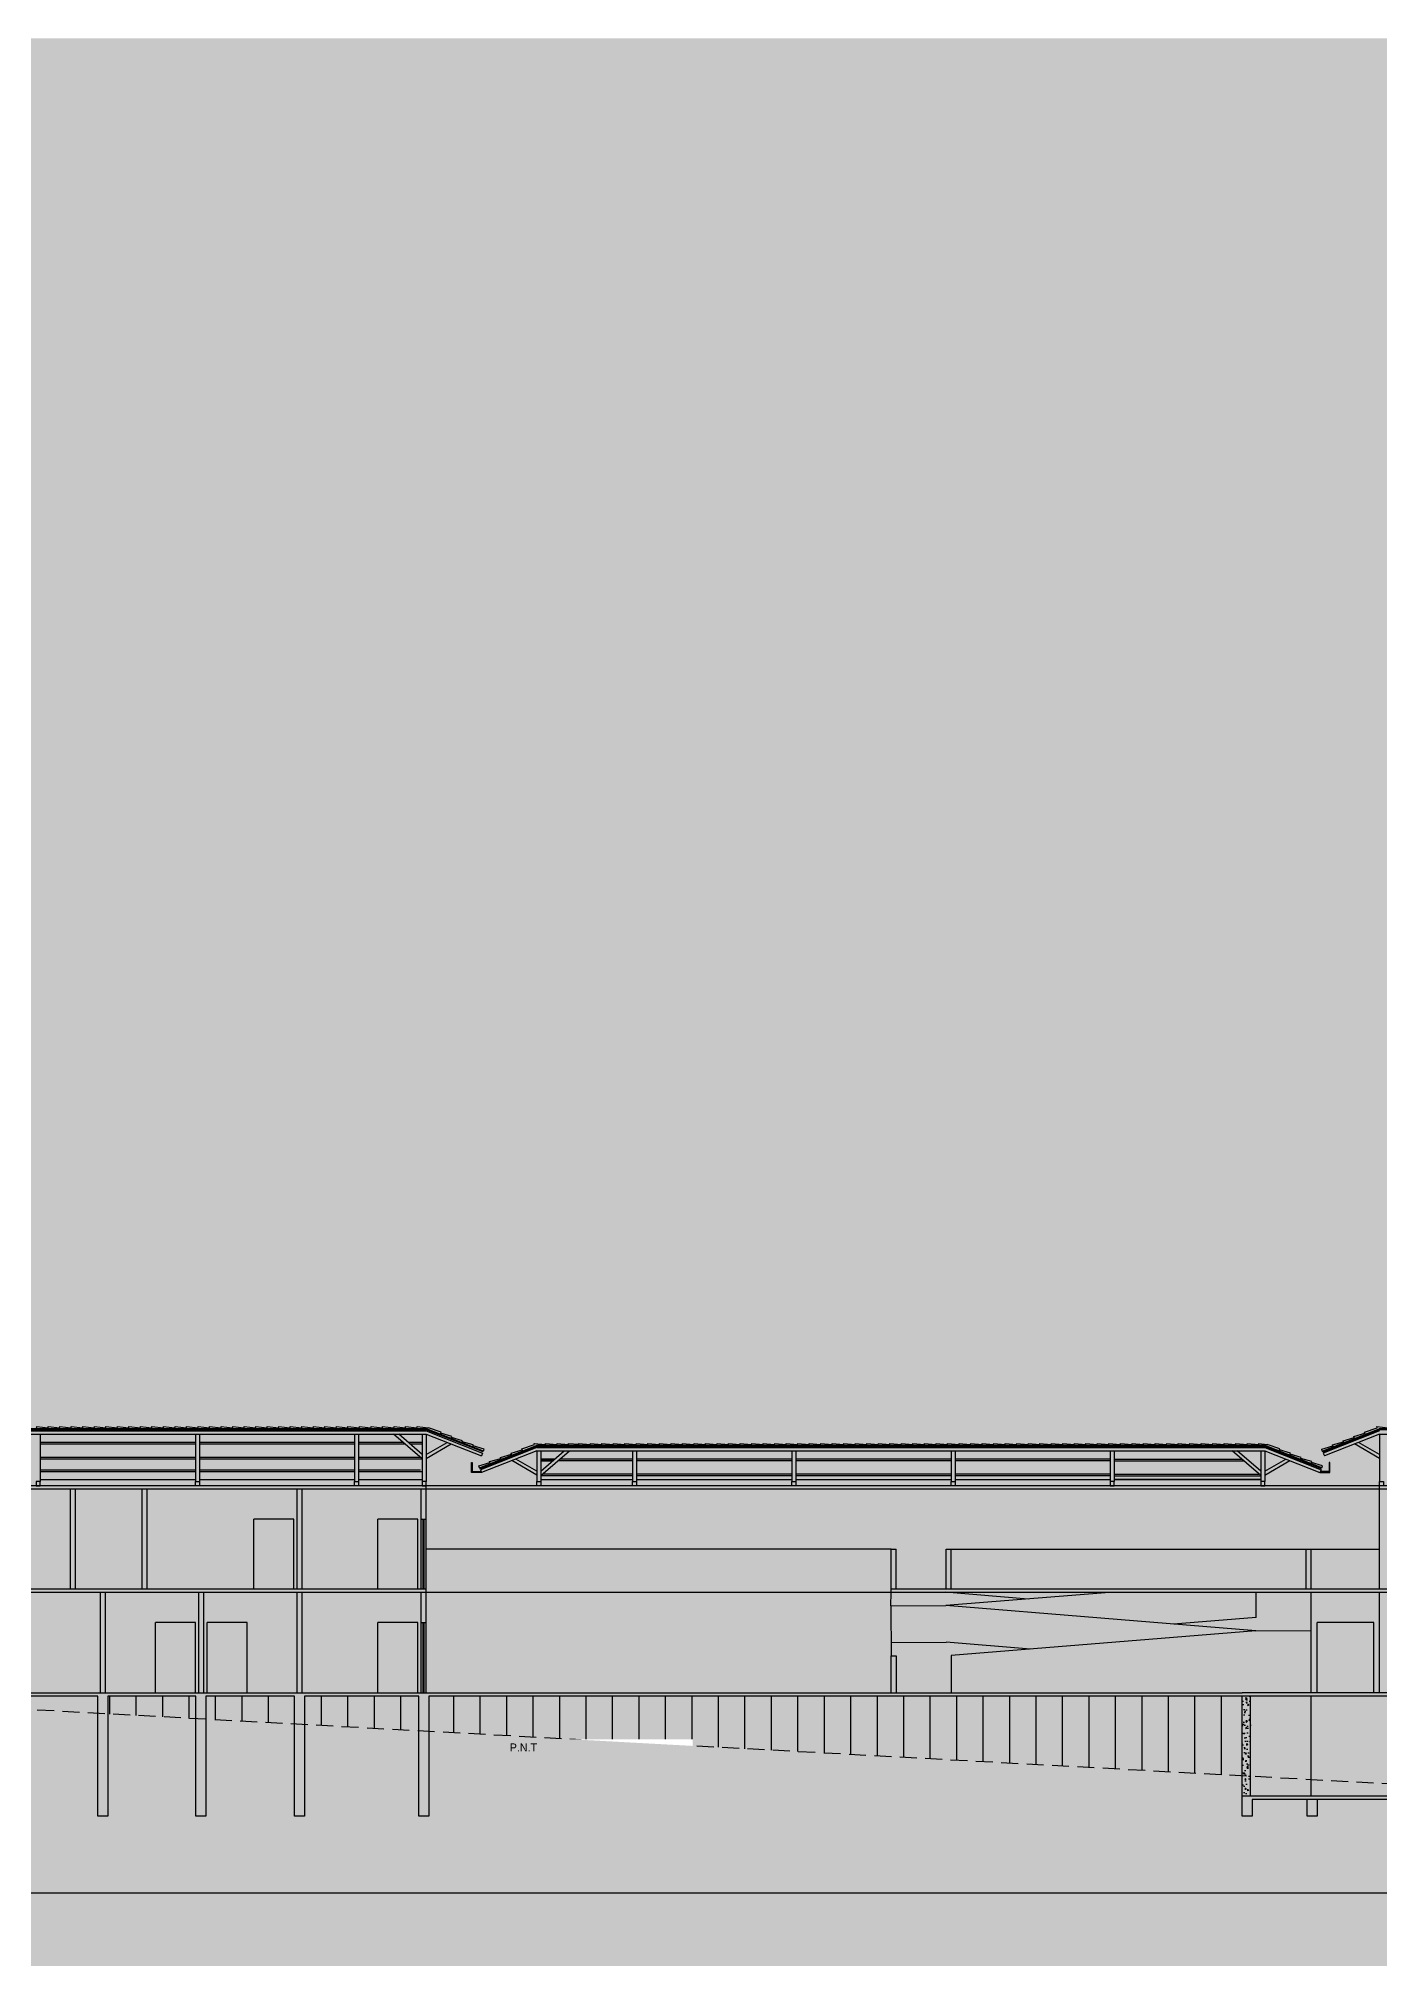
# Model space of a CAD drawing. Header units: centimetres. Extents: x 0 to 1814864, y -139216 to 99734.
# Drawn here: x 904477 to 908499, y -24304 to -18547 of the extents above; entities that cross this region are included whole.
import ezdxf

# ---------------------------------------------------------------- set-up
doc = ezdxf.new("R2010")
doc.units = ezdxf.units.CM
doc.header["$LTSCALE"] = 4
doc.linetypes.add('HIDDENX2', pattern=[19.05, 12.7, -6.35])
for name, color, linetype in [('0.1', 1, 'Continuous'), ('0.2', 2, 'Continuous'), ('0.4', 4, 'Continuous'), ('0.6', 6, 'Continuous'), ('03-CONT', 3, 'Continuous'), ('06', 7, 'Continuous'), ('C-TEXTO-02', 2, 'Continuous'), ('VISTA3', 3, 'Continuous')]:
    doc.layers.add(name, color=color, linetype=linetype)
doc.styles.add('Símbolos', font='ERASLGHT.TTF')
pattern_1 = [(95, (-171316.36, -36611.54), (28.0189301, 23.5106759), [3.81, -41.91]), (40, (-171316.36, -36611.54), (-32.0036906, 22.0353457), [3.048, -33.5281168]), (145.4514447, (-171314.024, -36609.58), (-3.9847595, 45.5460204), [3.2380018, -35.6180489]), (91.1842, (-171323.543, -36604.355), (44.2820486, 32.3906826), [5.715, -62.865]), (141.6355576, (-171319.85, -36601.656), (-1.4173235, 68.5653527), [4.8570046, -53.4271216]), (36.184151, (-171323.54, -36604.355), (-1.4173235, 68.5653527), [4.5719934, -50.2919464]), (66, (-171318.155, -36602.56), (35.9039959, 6.9790298), [3.81, -41.91]), (11, (-171318.155, -36602.56), (-17.3079853, 34.7882386), [3.048, -33.528]), (116.451445, (-171315.163, -36601.977), (18.5960104, 41.7672685), [3.2380018, -35.6179875]), (82.5, (-171316.359, -36611.539), (-11.52109381, 12.39468273), [0, -33.1216, 0, -34.036, 0, -33.655]), (52.5, (-171316.359, -36611.54), (-4.71794546, 23.61740005), [0, -19.4056, 0, -32.3596, 0, -12.827]), (12.5, (-171324.369, -36619.55), (19.9855726, 18.36523912), [0, -12.7, 0, -39.624, 0, -52.578]), (2.5, (-171327.96, -36623.142), (17.3527809, 24.5444786), [0, -16.51, 0, -26.3144, 0, -37.338])]

msp = doc.modelspace()

# ---------------------------------------------------------------- hatches: boundary and pattern name
at = {"layer": '0.2'}
h = msp.add_hatch(dxfattribs=at)
h.set_pattern_fill('AR-CONC', color=256, scale=0.2, angle=45)
h.set_pattern_definition(pattern_1)
h.paths.add_polyline_path([(905640.027, -23197.077), (901405.027, -23197.077), (901405.027, -23207.077), (905640.027, -23207.077)])
h.paths.add_polyline_path([(911866.259, -23197.077), (907034.259, -23197.077), (907034.259, -23207.077), (911866.259, -23207.077)])
h.paths.add_polyline_path([(911866.259, -22887.077), (908499.259, -22887.077), (908499.259, -22897.077), (911866.259, -22897.077)])
h.paths.add_polyline_path([(905640.027, -22887.077), (901405.027, -22887.077), (901405.027, -22897.077), (905640.027, -22897.077)])
h = msp.add_hatch(dxfattribs=at)
h.set_pattern_fill('AR-CONC', color=256, scale=0.2, angle=45)
h.set_pattern_definition(pattern_1)
h.paths.add_polyline_path([(908499.259, -22887.077), (905640.027, -22887.077), (905640.027, -22897.077), (908499.259, -22897.077)])
h = msp.add_hatch(dxfattribs=at)
h.set_pattern_fill('AR-CONC', color=256, scale=0.2, angle=45)
h.set_pattern_definition(pattern_1)
h.paths.add_polyline_path([(901435.027, -23517.077), (901795.148, -23517.077), (901795.148, -23877.077), (901825.148, -23877.077), (901825.148, -23517.077), (902070.283, -23517.077), (902070.283, -23877.077), (902100.283, -23877.077), (902100.283, -23517.077), (902559.923, -23517.077), (902559.923, -23877.077), (902589.923, -23877.077), (902589.923, -23517.077), (903025.55, -23517.077), (903025.55, -23877.077), (903055.55, -23877.077), (903055.55, -23517.077), (903240.735, -23517.077), (903240.735, -23877.077), (903270.735, -23877.077), (903270.735, -23517.077), (903703.153, -23517.077), (903520.248, -23507.077), (901405.027, -23507.077), (901405.027, -23877.077), (901435.027, -23877.077)])
h.paths.add_polyline_path([(903735.036, -23518.82), (903705.036, -23517.18), (903705.036, -23877.077), (903735.036, -23877.077)])
h.paths.add_polyline_path([(903735.036, -23507.077), (903520.248, -23507.077), (903703.153, -23517.077), (903705.036, -23517.077), (903705.036, -23517.18), (903735.036, -23518.82), (903735.036, -23517.077)])
h.paths.add_polyline_path([(911866.259, -23507.077), (903735.036, -23507.077), (903735.036, -23517.077), (904655.6, -23517.077), (904655.6, -23569.15), (904685.6, -23570.79), (904685.6, -23517.077), (904949.33, -23517.077), (904949.33, -23585.209), (904979.33, -23586.85), (904979.33, -23517.077), (905245.544, -23517.077), (905245.544, -23601.404), (905275.544, -23603.044), (905275.544, -23517.077), (905618.05, -23517.077), (905618.05, -23621.77), (905648.05, -23623.411), (905648.05, -23517.077), (911866.259, -23517.077)])
h.paths.add_polyline_path([(904685.6, -23570.79), (904655.6, -23569.15), (904655.6, -23877.077), (904685.6, -23877.077)])
h.paths.add_polyline_path([(904979.33, -23586.85), (904949.33, -23585.209), (904949.33, -23877.077), (904979.33, -23877.077)])
h.paths.add_polyline_path([(905275.544, -23603.044), (905245.544, -23601.404), (905245.544, -23877.077), (905275.544, -23877.077)])
h.paths.add_polyline_path([(905648.05, -23623.411), (905618.05, -23621.77), (905618.05, -23877.077), (905648.05, -23877.077)])
h = msp.add_hatch(dxfattribs=at)
h.set_pattern_fill('ANSI31', color=256, scale=25, angle=45)
h.set_pattern_definition([(90, (-171316.36, -36611.54), (-79.375, 0), [])])
h.paths.add_polyline_path([(908086.962, -23517.077), (905648.05, -23517.077), (905648.05, -23623.411), (908086.962, -23756.754)])
h.paths.add_polyline_path([(905618.05, -23517.077), (905275.544, -23517.077), (905275.544, -23603.044), (905618.05, -23621.77)])
h.paths.add_polyline_path([(905245.544, -23517.077), (904979.33, -23517.077), (904979.33, -23586.85), (905245.544, -23601.404)])
h.paths.add_polyline_path([(904949.33, -23517.077), (904685.6, -23517.077), (904685.6, -23570.79), (904949.33, -23585.209)])
h = msp.add_hatch(dxfattribs=at)
h.set_pattern_fill('AR-CONC', color=256, scale=0.2, angle=45)
h.set_pattern_definition(pattern_1)
h.paths.add_polyline_path([(908111.962, -23758.121), (908086.962, -23756.754), (908086.962, -23817.077), (908111.962, -23817.077)])
h.paths.add_polyline_path([(908111.962, -23517.127), (908086.962, -23517.127), (908086.962, -23756.754), (908111.962, -23758.121)])
h = msp.add_hatch(dxfattribs=at)
h.set_pattern_fill('AR-CONC', color=256, scale=0.2, angle=45)
h.set_pattern_definition(pattern_1)
h.paths.add_polyline_path([(908892.284, -23827.077), (911528.322, -23827.077), (911528.322, -24025.74), (911558.322, -24025.74), (911558.322, -23827.077), (911836.259, -23827.077), (911836.259, -24025.74), (911866.259, -24025.74), (911866.259, -23817.077), (908086.962, -23817.077), (908086.962, -23877.077), (908116.962, -23877.077), (908116.962, -23827.077), (908282.149, -23827.077), (908282.149, -23877.077), (908312.149, -23877.077), (908312.149, -23827.077), (908500.916, -23827.077), (908500.916, -23877.077), (908530.916, -23877.077), (908530.916, -23827.077), (908862.284, -23827.077), (908862.284, -23877.077), (908892.284, -23877.077)])
at = {"layer": '0.4', "true_color": 0xf8f3ec}
h = msp.add_hatch(color=7, dxfattribs=at)
h.dxf.hatch_style = 1
h.paths.add_polyline_path([(918275.394, -27768.134), (918275.394, -18546.584), (896886.588, -18546.584), (896886.588, -27768.134)])

# ---------------------------------------------------------------- linework, layer by layer
at = {"layer": '0.1'}
for p, q in [((904947.965, -22756.537, 33894.626), (904482.385, -22756.537, 33894.626)), ((904947.965, -22761.537, 33894.626), (904482.385, -22761.537, 33894.626)), ((905425.545, -22756.537, 33894.626), (904959.965, -22756.537, 33894.626)), ((905425.545, -22761.537, 33894.626), (904959.965, -22761.537, 33894.626)), ((905570.893, -22756.537, 33894.626), (905437.545, -22756.537, 33894.626)), ((905576.648, -22761.537, 33894.626), (905437.545, -22761.537, 33894.626)), ((905628.027, -22756.537, 33894.626), (905586.141, -22756.537, 33894.626)), ((905628.027, -22761.537, 33894.626), (905591.896, -22761.537, 33894.626)), ((904947.965, -22801.537, 33894.626), (904482.385, -22801.537, 33894.626)), ((904947.965, -22806.537, 33894.626), (904482.385, -22806.537, 33894.626)), ((904947.965, -22840.202, 33894.626), (904482.385, -22840.202, 33894.626)), ((904947.965, -22845.202, 33894.626), (904482.385, -22845.202, 33894.626)), ((905425.545, -22801.537, 33894.626), (904959.965, -22801.537, 33894.626)), ((905425.545, -22806.537, 33894.626), (904959.965, -22806.537, 33894.626)), ((905425.545, -22840.202, 33894.626), (904959.965, -22840.202, 33894.626)), ((905425.545, -22845.202, 33894.626), (904959.965, -22845.202, 33894.626)), ((905622.69, -22801.537, 33894.626), (905437.545, -22801.537, 33894.626)), ((905628.027, -22806.537, 33894.626), (905437.545, -22806.537, 33894.626)), ((905622.69, -22840.202, 33894.626), (905437.545, -22840.202, 33894.626)), ((905628.027, -22845.202, 33894.626), (905437.545, -22845.202, 33894.626)), ((906025.833, -22806.537, 33894.626), (905983.947, -22806.537, 33894.626)), ((905983.947, -22806.537, 33894.626), (906025.833, -22806.537, 33894.626)), ((906025.833, -22806.537, 33894.626), (905983.947, -22806.537, 33894.626)), ((906020.078, -22811.537, 33894.626), (905983.947, -22811.537, 33894.626)), ((905983.947, -22811.537, 33894.626), (906020.078, -22811.537, 33894.626)), ((906020.078, -22811.537, 33894.626), (905983.947, -22811.537, 33894.626)), ((906258.984, -22856.537, 33894.626), (905983.947, -22856.537, 33894.626)), ((906258.984, -22851.537, 33894.626), (905989.284, -22851.537, 33894.626)), ((906258.984, -22811.537, 33894.626), (906035.326, -22811.537, 33894.626)), ((906258.984, -22806.537, 33894.626), (906041.081, -22806.537, 33894.626)), ((906736.564, -22806.537, 33894.626), (906270.984, -22806.537, 33894.626)), ((906736.564, -22811.537, 33894.626), (906270.984, -22811.537, 33894.626)), ((906736.564, -22851.537, 33894.626), (906270.984, -22851.537, 33894.626)), ((906736.564, -22856.537, 33894.626), (906270.984, -22856.537, 33894.626)), ((907214.144, -22806.537, 33894.626), (906748.564, -22806.537, 33894.626)), ((907214.144, -22811.537, 33894.626), (906748.564, -22811.537, 33894.626)), ((907214.144, -22851.537, 33894.626), (906748.564, -22851.537, 33894.626)), ((907214.144, -22856.537, 33894.626), (906748.564, -22856.537, 33894.626)), ((907691.725, -22806.537, 33894.626), (907226.144, -22806.537, 33894.626)), ((907691.725, -22811.537, 33894.626), (907226.144, -22811.537, 33894.626)), ((907691.725, -22851.537, 33894.626), (907226.144, -22851.537, 33894.626)), ((907691.725, -22856.537, 33894.626), (907226.144, -22856.537, 33894.626)), ((907703.725, -22806.537, 33894.626), (908085.509, -22806.537, 33894.626)), ((907703.725, -22811.537, 33894.626), (908091.264, -22811.537, 33894.626)), ((907703.725, -22851.537, 33894.626), (908137.306, -22851.537, 33894.626)), ((907703.725, -22856.537, 33894.626), (908142.642, -22856.537, 33894.626)), ((905495.027, -23197.077, 33894.626), (905495.027, -22987.077, 33894.626)), ((905615.027, -22987.077, 33894.626), (905495.027, -22987.077, 33894.626)), ((905615.027, -23197.077, 33894.626), (905615.027, -22987.077, 33894.626)), ((905625.027, -23197.077, 33894.626), (905625.027, -22987.077, 33894.626)), ((905640.027, -23197.077, 33894.626), (905640.027, -22987.077, 33894.626)), ((905495.027, -23507.077, 33894.626), (905495.027, -23297.077, 33894.626)), ((905615.027, -23297.077, 33894.626), (905495.027, -23297.077, 33894.626)), ((905615.027, -23507.077, 33894.626), (905615.027, -23297.077, 33894.626)), ((905625.027, -23507.077, 33894.626), (905625.027, -23297.077, 33894.626)), ((905640.027, -23507.077, 33894.626), (905640.027, -23297.077, 33894.626)), ((908294.259, -23817.077, 33894.626), (908294.259, -23517.077, 33894.626))]:
    msp.add_line(p, q, dxfattribs=at)
at = {"layer": '0.1', "elevation": 33894.626}
for points in [[(905811.797, -22782.568), (905641.291, -22715.569), (901403.763, -22715.569)], [(905810.7, -22785.36), (905640.722, -22718.569), (901404.331, -22718.569)], [(908327.489, -22782.568), (908497.995, -22715.569)], [(908328.587, -22785.36), (908498.564, -22718.569)], [(912038.029, -22782.568), (911867.523, -22715.569), (908497.995, -22715.569)], [(912036.932, -22785.36), (911866.955, -22718.569), (908498.564, -22718.569)], [(905800.177, -22832.568), (905970.683, -22765.569)], [(905801.274, -22835.36), (905971.252, -22768.569)], [(908326.412, -22832.568), (908155.906, -22765.569), (905970.683, -22765.569)], [(908325.315, -22835.36), (908155.338, -22768.569), (905971.252, -22768.569)], [(904482.385, -22867.511), (904947.965, -22867.511)], [(904959.965, -22867.511), (905425.545, -22867.511)], [(905437.545, -22867.511), (905628.027, -22867.511)], [(905983.947, -22867.511), (906258.984, -22867.511)], [(906270.984, -22867.511), (906736.564, -22867.511)], [(906748.564, -22867.511), (907214.144, -22867.511)], [(907226.144, -22867.511), (907691.725, -22867.511)], [(907703.725, -22867.511), (908142.642, -22867.511)], [(908142.642, -22867.511), (907703.725, -22867.511)], [(907703.725, -22867.511), (907940.161, -22867.511)], [(907952.161, -22867.511), (908142.642, -22867.511)]]:
    msp.add_lwpolyline(points, dxfattribs=at)
at = {"layer": '0.2'}
for p, q in [((901405.027, -22721.869, 33894.626), (905640.027, -22721.869, 33894.626)), ((901405.027, -22731.869, 33894.626), (905640.097, -22731.869, 33894.626)), ((905640.027, -22721.869, 33894.626), (905809.422, -22788.431, 33894.626)), ((905640.027, -22731.869, 33894.626), (905805.623, -22796.938, 33894.626)), ((908499.259, -22721.869, 33894.626), (908329.864, -22788.431, 33894.626)), ((908499.259, -22731.869, 33894.626), (908333.663, -22796.938, 33894.626)), ((908499.259, -22731.869, 33894.626), (911866.33, -22731.869, 33894.626)), ((905971.947, -22771.869, 33894.626), (905802.552, -22838.431, 33894.626)), ((905809.422, -22788.431, 33894.626), (905805.623, -22796.938, 33894.626)), ((905971.947, -22781.869, 33894.626), (905806.351, -22846.938, 33894.626)), ((905971.947, -22771.869, 33894.626), (908154.642, -22771.869, 33894.626)), ((905971.947, -22781.869, 33894.626), (908154.713, -22781.869, 33894.626)), ((908154.642, -22771.869, 33894.626), (908324.038, -22838.431, 33894.626)), ((908154.642, -22781.869, 33894.626), (908320.238, -22846.938, 33894.626)), ((908329.864, -22788.431, 33894.626), (908333.663, -22796.938, 33894.626)), ((905802.552, -22838.431, 33894.626), (905806.351, -22846.938, 33894.626)), ((908324.038, -22838.431, 33894.626), (908320.238, -22846.938, 33894.626)), ((905123.63, -23197.077, 33894.626), (905123.63, -22987.077, 33894.626)), ((905243.63, -22987.077, 33894.626), (905123.63, -22987.077, 33894.626)), ((905243.63, -23197.077, 33894.626), (905243.63, -22987.077, 33894.626)), ((905631.027, -23197.077, 33894.626), (905631.027, -22987.077, 33894.626)), ((905634.027, -23197.077, 33894.626), (905634.027, -22987.077, 33894.626)), ((907034.259, -23077.077, 33894.626), (905640.027, -23077.077, 33894.626)), ((907214.259, -23077.077, 33894.626), (908279.259, -23077.077, 33894.626)), ((908294.259, -23077.077, 33894.626), (908499.259, -23077.077, 33894.626)), ((907034.259, -23207.077, 33894.626), (905640.027, -23207.077, 33894.626)), ((907033.592, -23247.082, 33894.626), (907034.259, -23207.077, 33894.626)), ((907033.592, -23247.082, 33894.626), (907198.589, -23246.081, 33894.626)), ((907033.592, -23247.082, 33894.626), (907034.295, -23397.077)), ((907445.834, -23226.408, 33894.626), (907196.449, -23206.093, 33894.626)), ((907688.79, -23207.077, 33894.626), (907198.589, -23246.081, 33894.626)), ((908128.595, -23322.08, 33894.626), (907198.589, -23246.081, 33894.626)), ((908129.262, -23282.081, 33894.626), (908129.262, -23207.077, 33894.626)), ((904828.027, -23507.077, 33894.626), (904828.027, -23297.077, 33894.626)), ((904948.027, -23297.077, 33894.626), (904828.027, -23297.077, 33894.626)), ((904948.027, -23507.077, 33894.626), (904948.027, -23297.077, 33894.626)), ((904983.027, -23507.077, 33894.626), (904983.027, -23297.077, 33894.626)), ((905103.027, -23297.077, 33894.626), (904983.027, -23297.077, 33894.626)), ((905103.027, -23507.077, 33894.626), (905103.027, -23297.077, 33894.626)), ((905631.027, -23507.077, 33894.626), (905631.027, -23297.077, 33894.626)), ((905634.027, -23507.077, 33894.626), (905634.027, -23297.077, 33894.626)), ((908129.262, -23282.081, 33894.626), (907880.923, -23301.841, 33894.626)), ((908311.759, -23507.077, 33894.626), (908311.759, -23297.077, 33894.626)), ((908481.759, -23297.077, 33894.626), (908311.759, -23297.077, 33894.626)), ((908481.759, -23507.077, 33894.626), (908481.759, -23297.077, 33894.626)), ((907034.259, -23357.08, 33894.626), (907199.256, -23356.079, 33894.626)), ((907452.647, -23376.785, 33894.626), (907199.256, -23356.079, 33894.626)), ((908128.595, -23322.08, 33894.626), (907214.292, -23396.076)), ((908128.595, -23322.08, 33894.626), (908293.592, -23321.079, 33894.626)), ((907034.295, -23507.077), (907034.295, -23397.077)), ((907034.295, -23397.077), (907049.295, -23397.077)), ((907049.295, -23397.077), (907049.962, -23507.077, -94.336)), ((907214.292, -23396.076), (907214.959, -23506.076, -94.336))]:
    msp.add_line(p, q, dxfattribs=at)
at = {"layer": '0.2', "elevation": 33894.626}
for points in [[(904482.385, -22731.869), (904482.385, -22874.077)], [(904947.965, -22731.869), (904947.965, -22874.077)], [(904959.965, -22731.869), (904959.965, -22874.077)], [(905425.545, -22731.869), (905425.545, -22874.077)], [(905437.545, -22731.869), (905437.545, -22874.077)], [(905628.027, -22806.173), (905542.499, -22731.869)], [(905628.027, -22792.926), (905557.747, -22731.869)], [(905628.027, -22731.869), (905628.027, -22874.077)], [(905640.027, -22731.869), (905640.027, -22874.077)], [(908499.259, -22731.869), (908499.259, -22874.077)], [(905640.027, -22792.926), (905703.116, -22756.66)], [(905640.027, -22804.461), (905715.035, -22761.343)], [(905971.947, -22781.869), (905971.947, -22874.077)], [(905983.947, -22781.869), (905983.947, -22874.077)], [(905983.947, -22842.926), (906054.227, -22781.869)], [(905983.947, -22856.173), (906069.475, -22781.869)], [(906258.984, -22781.869), (906258.984, -22874.077)], [(906270.984, -22781.869), (906270.984, -22874.077)], [(906736.564, -22781.869), (906736.564, -22874.077)], [(906748.564, -22781.869), (906748.564, -22874.077)], [(907214.144, -22781.869), (907214.144, -22874.077)], [(907226.144, -22781.869), (907226.144, -22874.077)], [(907691.725, -22781.869), (907691.725, -22874.077)], [(907703.725, -22781.869), (907703.725, -22874.077)], [(908142.642, -22856.173), (908057.115, -22781.869)], [(908142.642, -22842.926), (908072.363, -22781.869)], [(908142.642, -22781.869), (908142.642, -22874.077)], [(908154.642, -22781.869), (908154.642, -22874.077)], [(908499.259, -22804.461), (908424.251, -22761.343)], [(908499.259, -22792.926), (908436.17, -22756.66)], [(905971.947, -22854.461), (905896.939, -22811.343)], [(905971.947, -22842.926), (905908.858, -22806.66)], [(908154.642, -22842.926), (908217.732, -22806.66)], [(908154.642, -22854.461), (908229.65, -22811.343)]]:
    msp.add_lwpolyline(points, dxfattribs=at)
at = {"layer": '0.4'}
msp.add_line((908294.259, -23507.077, 33894.626), (908294.259, -23207.077, 33894.626), dxfattribs=at)
at = {"layer": '0.4', "linetype": 'HIDDENX2'}
msp.add_line((912665.495, -24007.077, 33894.626), (899862.149, -23307.077, 33894.626), dxfattribs=at)
at = {"layer": '0.6'}
for p, q in [((911866.259, -22887.077, 33894.626), (901405.027, -22887.077, 33894.626)), ((911866.259, -22897.077, 33894.626), (901405.027, -22897.077, 33894.626)), ((904573.027, -23197.077, 33894.626), (904573.027, -22897.077, 33894.626)), ((904588.027, -23197.077, 33894.626), (904588.027, -22897.077, 33894.626)), ((904788.027, -23197.077, 33894.626), (904788.027, -22897.077, 33894.626)), ((904803.027, -23197.077, 33894.626), (904803.027, -22897.077, 33894.626)), ((905253.027, -23197.077, 33894.626), (905253.027, -22897.077, 33894.626)), ((905268.027, -23197.077, 33894.626), (905268.027, -22897.077, 33894.626)), ((905625.027, -22987.077, 33894.626), (905625.027, -22897.077, 33894.626)), ((905640.027, -22987.077, 33894.626), (905640.027, -22887.077, 33894.626)), ((908499.259, -23197.077, 33894.626), (908499.259, -22887.077, 33894.626)), ((905625.027, -22987.077, 33894.626), (905640.027, -22987.077, 33894.626)), ((907034.259, -23197.077, 33894.626), (907034.259, -23077.077, 33894.626)), ((907034.259, -23077.077, 33894.626), (907049.259, -23077.077, 33894.626)), ((907049.259, -23197.077, 33894.626), (907049.259, -23077.077, 33894.626)), ((907199.259, -23197.077, 33894.626), (907199.259, -23077.077, 33894.626)), ((907199.259, -23077.077, 33894.626), (907214.259, -23077.077, 33894.626)), ((907214.259, -23197.077, 33894.626), (907214.259, -23077.077, 33894.626)), ((908279.259, -23197.077, 33894.626), (908279.259, -23077.077, 33894.626)), ((908279.259, -23077.077, 33894.626), (908294.259, -23077.077, 33894.626)), ((908294.259, -23197.077, 33894.626), (908294.259, -23077.077, 33894.626)), ((905640.027, -23197.077, 33894.626), (901405.027, -23197.077, 33894.626)), ((905640.027, -23297.077, 33894.626), (905640.027, -23197.077, 33894.626)), ((907034.259, -23207.077, 33894.626), (907034.259, -23197.077, 33894.626)), ((911866.259, -23197.077, 33894.626), (907034.259, -23197.077, 33894.626)), ((905640.027, -23207.077, 33894.626), (901405.027, -23207.077, 33894.626)), ((904663.027, -23507.077, 33894.626), (904663.027, -23207.077, 33894.626)), ((904678.027, -23507.077, 33894.626), (904678.027, -23207.077, 33894.626)), ((904958.027, -23507.077, 33894.626), (904958.027, -23207.077, 33894.626)), ((904973.027, -23507.077, 33894.626), (904973.027, -23207.077, 33894.626)), ((905253.027, -23507.077, 33894.626), (905253.027, -23207.077, 33894.626)), ((905268.027, -23507.077, 33894.626), (905268.027, -23207.077, 33894.626)), ((905625.027, -23297.077, 33894.626), (905625.027, -23207.077, 33894.626)), ((911866.259, -23207.077, 33894.626), (907034.259, -23207.077, 33894.626)), ((908499.259, -23507.077, 33894.626), (908499.259, -23207.077, 33894.626)), ((905625.027, -23297.077, 33894.626), (905640.027, -23297.077, 33894.626)), ((904655.6, -23517.077, 14322.461), (903735.036, -23517.077, 19865.305)), ((904949.33, -23517.077, 12553.872), (904685.6, -23517.077, 14141.827)), ((905245.544, -23517.077, 10770.325), (904979.33, -23517.077, 12373.238)), ((905618.05, -23517.077, 8527.413), (905275.544, -23517.077, 10589.69)), ((911866.259, -23507.077, 33894.626), (908086.962, -23507.077, 33894.626)), ((908086.962, -23827.077, 2446.687), (908086.962, -23517.077, 33894.626)), ((911866.259, -23517.077, 33894.626), (908086.962, -23517.077, 33894.626)), ((908111.962, -23817.077, 2172.157), (908111.962, -23517.077, -6063.731)), ((911866.259, -23817.077, 33894.626), (908086.962, -23817.077, 33894.626)), ((908086.962, -23877.077, 33894.626), (908086.962, -23827.077, 33894.626)), ((911866.259, -23827.077, 33894.626), (908116.962, -23827.077, 33894.626)), ((908116.962, -23827.077, 33894.626), (908116.962, -23877.077, 33894.626)), ((908282.149, -23877.077, 33894.626), (908282.149, -23827.077, 33894.626)), ((908312.149, -23827.077, 33894.626), (908312.149, -23877.077, 33894.626)), ((908116.962, -23877.077, 33894.626), (908086.962, -23877.077, 33894.626)), ((908312.149, -23877.077, 33894.626), (908282.149, -23877.077, 33894.626)), ((912665.495, -24108.263, 33894.626), (899862.149, -24108.263, 33894.626))]:
    msp.add_line(p, q, dxfattribs=at)
for points, elevation in [([(904685.6, -23517.077), (904685.6, -23877.077), (904655.6, -23877.077), (904655.6, -23517.077)], 14322.461), ([(904979.33, -23517.077), (904979.33, -23877.077), (904949.33, -23877.077), (904949.33, -23517.077)], 12553.872), ([(905275.544, -23517.077), (905275.544, -23877.077), (905245.544, -23877.077), (905245.544, -23517.077)], 10770.325)]:
    msp.add_lwpolyline(points, dxfattribs=dict(at, elevation=elevation))
at = {"layer": '03-CONT'}
for p, q in [((905776.351, -22846.938, 33894.626), (905776.351, -22816.938, 33894.626)), ((905776.351, -22816.938, 33894.626), (905778.351, -22816.938, 33894.626)), ((905806.351, -22846.938, 33894.626), (905776.351, -22846.938, 33894.626)), ((905778.351, -22816.938, 33894.626), (905778.351, -22843.5, 33894.626)), ((905778.351, -22843.5, 33894.626), (905804.836, -22843.545, 33894.626)), ((908320.238, -22846.938, 33894.626), (908350.238, -22846.938, 33894.626)), ((908348.238, -22843.5, 33894.626), (908321.754, -22843.545, 33894.626)), ((908350.238, -22816.938, 33894.626), (908348.238, -22816.938, 33894.626)), ((908348.238, -22816.938, 33894.626), (908348.238, -22843.5, 33894.626)), ((908350.238, -22846.938, 33894.626), (908350.238, -22816.938, 33894.626))]:
    msp.add_line(p, q, dxfattribs=at)
at = {"layer": '06', "color": 250, "elevation": 33894.626}
for points in [[(904471.87, -22715.569), (904472.303, -22709.409), (904506.637, -22712.563)], [(904506.426, -22715.569), (904506.859, -22709.409), (904541.194, -22712.563)], [(904540.982, -22715.569), (904541.415, -22709.409), (904575.75, -22712.563)], [(904575.538, -22715.569), (904575.972, -22709.409), (904610.306, -22712.563)], [(904610.095, -22715.569), (904610.528, -22709.409), (904644.862, -22712.563)], [(904644.651, -22715.569), (904645.084, -22709.409), (904679.418, -22712.563)], [(904679.207, -22715.569), (904679.64, -22709.409), (904713.974, -22712.563)], [(904713.763, -22715.569), (904714.196, -22709.409), (904748.531, -22712.563)], [(904748.319, -22715.569), (904748.752, -22709.409), (904783.087, -22712.563)], [(904782.875, -22715.569), (904783.308, -22709.409), (904817.643, -22712.563)], [(904817.431, -22715.569), (904817.865, -22709.409), (904852.199, -22712.563)], [(904851.988, -22715.569), (904852.421, -22709.409), (904886.755, -22712.563)], [(904886.544, -22715.569), (904886.977, -22709.409), (904921.311, -22712.563)], [(904921.1, -22715.569), (904921.533, -22709.409), (904955.868, -22712.563)], [(904955.656, -22715.569), (904956.089, -22709.409), (904990.424, -22712.563)], [(904990.282, -22715.569), (904990.715, -22709.409), (905025.05, -22712.563)], [(905024.838, -22715.569), (905025.272, -22709.409), (905059.606, -22712.563)], [(905059.395, -22715.569), (905059.828, -22709.409), (905094.162, -22712.563)], [(905093.951, -22715.569), (905094.384, -22709.409), (905128.718, -22712.563)], [(905128.507, -22715.569), (905128.94, -22709.409), (905163.274, -22712.563)], [(905163.063, -22715.569), (905163.496, -22709.409), (905197.831, -22712.563)], [(905197.619, -22715.569), (905198.052, -22709.409), (905232.387, -22712.563)], [(905232.175, -22715.569), (905232.608, -22709.409), (905266.943, -22712.563)], [(905266.731, -22715.569), (905267.165, -22709.409), (905301.499, -22712.563)], [(905301.288, -22715.569), (905301.721, -22709.409), (905336.055, -22712.563)], [(905335.844, -22715.569), (905336.277, -22709.409), (905370.611, -22712.563)], [(905370.4, -22715.569), (905370.833, -22709.409), (905405.167, -22712.563)], [(905404.956, -22715.569), (905405.389, -22709.409), (905439.724, -22712.563)], [(905439.512, -22715.569), (905439.945, -22709.409), (905474.28, -22712.563)], [(905474.227, -22715.569), (905474.66, -22709.409), (905508.995, -22712.563)], [(905508.783, -22715.569), (905509.216, -22709.409), (905543.551, -22712.563)], [(905543.339, -22715.569), (905543.773, -22709.409), (905578.107, -22712.563)], [(905577.896, -22715.569), (905578.329, -22709.409), (905612.663, -22712.563)], [(905612.452, -22715.569), (905612.885, -22709.409), (905647.219, -22712.563)], [(905683.147, -22732.016), (905684.997, -22726.124), (905647.219, -22712.563)], [(905715.31, -22744.654), (905717.16, -22738.762), (905684.05, -22729.141)], [(905747.472, -22757.292), (905749.322, -22751.4), (905716.213, -22741.779)], [(908391.814, -22757.292), (908389.964, -22751.4), (908423.074, -22741.779)], [(908423.976, -22744.654), (908422.127, -22738.762), (908455.236, -22729.141)], [(908456.139, -22732.016), (908454.289, -22726.124), (908492.067, -22712.563)], [(908492.158, -22712.53), (908491.038, -22709.409), (908525.372, -22712.563)], [(905779.634, -22769.93), (905781.484, -22764.038), (905748.375, -22754.416)], [(905811.797, -22782.568), (905813.647, -22776.676), (905780.537, -22767.054)], [(905864.502, -22807.292), (905862.652, -22801.4), (905895.761, -22791.779)], [(905896.664, -22794.654), (905894.814, -22788.762), (905927.924, -22779.141)], [(905928.827, -22782.016), (905926.977, -22776.124), (905964.755, -22762.563)], [(905964.846, -22762.53), (905963.726, -22759.409), (905998.06, -22762.563)], [(905997.849, -22765.569), (905998.282, -22759.409), (906032.616, -22762.563)], [(906032.405, -22765.569), (906032.838, -22759.409), (906067.173, -22762.563)], [(906066.961, -22765.569), (906067.394, -22759.409), (906097.653, -22762.276)], [(906097.421, -22765.569), (906097.854, -22759.409), (906132.189, -22762.563)], [(906131.977, -22765.569), (906132.41, -22759.409), (906166.745, -22762.563)], [(906166.533, -22765.569), (906166.967, -22759.409), (906201.301, -22762.563)], [(906201.09, -22765.569), (906201.523, -22759.409), (906235.857, -22762.563)], [(906235.646, -22765.569), (906236.079, -22759.409), (906270.413, -22762.563)], [(906270.202, -22765.569), (906270.635, -22759.409), (906304.97, -22762.563)], [(906304.758, -22765.569), (906305.191, -22759.409), (906339.526, -22762.563)], [(906339.314, -22765.569), (906339.747, -22759.409), (906374.082, -22762.563)], [(906373.87, -22765.569), (906374.304, -22759.409), (906408.638, -22762.563)], [(906408.427, -22765.569), (906408.86, -22759.409), (906443.194, -22762.563)], [(906442.983, -22765.569), (906443.416, -22759.409), (906477.75, -22762.563)], [(906477.539, -22765.569), (906477.972, -22759.409), (906512.306, -22762.563)], [(906512.095, -22765.569), (906512.528, -22759.409), (906546.863, -22762.563)], [(906546.651, -22765.569), (906547.084, -22759.409), (906581.419, -22762.563)], [(906581.207, -22765.569), (906581.641, -22759.409), (906615.975, -22762.563)], [(906615.764, -22765.569), (906616.197, -22759.409), (906650.531, -22762.563)], [(906650.32, -22765.569), (906650.753, -22759.409), (906685.087, -22762.563)], [(906684.876, -22765.569), (906685.309, -22759.409), (906719.643, -22762.563)], [(906719.432, -22765.569), (906719.865, -22759.409), (906754.2, -22762.563)], [(906753.988, -22765.569), (906754.421, -22759.409), (906788.756, -22762.563)], [(906788.544, -22765.569), (906788.977, -22759.409), (906823.312, -22762.563)], [(906823.1, -22765.569), (906823.534, -22759.409), (906857.868, -22762.563)], [(906857.657, -22765.569), (906858.09, -22759.409), (906892.424, -22762.563)], [(906892.213, -22765.569), (906892.646, -22759.409), (906926.98, -22762.563)], [(906926.769, -22765.569), (906927.202, -22759.409), (906961.536, -22762.563)], [(906961.325, -22765.569), (906961.758, -22759.409), (906996.093, -22762.563)], [(906995.881, -22765.569), (906996.314, -22759.409), (907030.649, -22762.563)], [(907030.437, -22765.569), (907030.871, -22759.409), (907065.205, -22762.563)], [(907064.994, -22765.569), (907065.427, -22759.409), (907099.761, -22762.563)], [(907099.55, -22765.569), (907099.983, -22759.409), (907134.317, -22762.563)], [(907134.106, -22765.569), (907134.539, -22759.409), (907168.873, -22762.563)], [(907168.662, -22765.569), (907169.095, -22759.409), (907203.43, -22762.563)], [(907203.218, -22765.569), (907203.651, -22759.409), (907237.986, -22762.563)], [(907238.104, -22765.569), (907238.537, -22759.409), (907272.871, -22762.563)], [(907272.66, -22765.569), (907273.093, -22759.409), (907307.428, -22762.563)], [(907307.216, -22765.569), (907307.649, -22759.409), (907341.984, -22762.563)], [(907341.772, -22765.569), (907342.205, -22759.409), (907376.54, -22762.563)], [(907376.328, -22765.569), (907376.762, -22759.409), (907411.096, -22762.563)], [(907410.885, -22765.569), (907411.318, -22759.409), (907445.652, -22762.563)], [(907445.441, -22765.569), (907445.874, -22759.409), (907480.208, -22762.563)], [(907479.997, -22765.569), (907480.43, -22759.409), (907514.765, -22762.563)], [(907514.553, -22765.569), (907514.986, -22759.409), (907549.321, -22762.563)], [(907549.109, -22765.569), (907549.542, -22759.409), (907583.877, -22762.563)], [(907583.665, -22765.569), (907584.099, -22759.409), (907618.433, -22762.563)], [(907618.222, -22765.569), (907618.655, -22759.409), (907652.989, -22762.563)], [(907652.778, -22765.569), (907653.211, -22759.409), (907687.545, -22762.563)], [(907687.334, -22765.569), (907687.767, -22759.409), (907722.101, -22762.563)], [(907722.101, -22765.569), (907722.535, -22759.409), (907756.869, -22762.563)], [(907756.658, -22765.569), (907757.091, -22759.409), (907791.425, -22762.563)], [(907791.214, -22765.569), (907791.647, -22759.409), (907825.981, -22762.563)], [(907825.77, -22765.569), (907826.203, -22759.409), (907860.537, -22762.563)], [(907860.326, -22765.569), (907860.759, -22759.409), (907895.094, -22762.563)], [(907894.882, -22765.569), (907895.315, -22759.409), (907929.65, -22762.563)], [(907929.438, -22765.569), (907929.872, -22759.409), (907964.206, -22762.563)], [(907963.995, -22765.569), (907964.428, -22759.409), (907998.762, -22762.563)], [(907998.551, -22765.569), (907998.984, -22759.409), (908033.318, -22762.563)], [(908033.107, -22765.569), (908033.54, -22759.409), (908067.874, -22762.563)], [(908067.663, -22765.569), (908068.096, -22759.409), (908102.431, -22762.563)], [(908102.219, -22765.569), (908102.652, -22759.409), (908136.987, -22762.563)], [(908136.775, -22765.569), (908137.208, -22759.409), (908161.835, -22762.563)], [(908197.763, -22782.016), (908199.613, -22776.124), (908161.835, -22762.563)], [(908229.925, -22794.654), (908231.775, -22788.762), (908198.666, -22779.141)], [(908262.088, -22807.292), (908263.937, -22801.4), (908230.828, -22791.779)], [(908327.489, -22782.568), (908325.64, -22776.676), (908358.749, -22767.054)], [(908359.652, -22769.93), (908357.802, -22764.038), (908390.911, -22754.416)], [(905800.177, -22832.568), (905798.327, -22826.676), (905831.437, -22817.054)], [(905832.34, -22819.93), (905830.49, -22814.038), (905863.599, -22804.416)], [(908294.25, -22819.93), (908296.1, -22814.038), (908262.99, -22804.416)], [(908326.412, -22832.568), (908328.262, -22826.676), (908295.153, -22817.054)]]:
    msp.add_lwpolyline(points, dxfattribs=at)
at = {"layer": 'VISTA3', "elevation": 33894.626}
for points in [[(904482.385, -22887.077), (904482.385, -22874.077), (904470.385, -22874.077), (904470.385, -22887.077)], [(904947.965, -22887.077), (904947.965, -22874.077), (904959.965, -22874.077), (904959.965, -22887.077)], [(905425.545, -22887.077), (905425.545, -22874.077), (905437.545, -22874.077), (905437.545, -22887.077)], [(905640.027, -22887.077), (905640.027, -22874.077), (905628.027, -22874.077), (905628.027, -22887.077)], [(905971.947, -22887.077), (905971.947, -22874.077), (905983.947, -22874.077), (905983.947, -22887.077)], [(906258.984, -22887.077), (906258.984, -22874.077), (906270.984, -22874.077), (906270.984, -22887.077)], [(906736.564, -22887.077), (906736.564, -22874.077), (906748.564, -22874.077), (906748.564, -22887.077)], [(907214.144, -22887.077), (907214.144, -22874.077), (907226.144, -22874.077), (907226.144, -22887.077)], [(907703.725, -22887.077), (907703.725, -22874.077), (907691.725, -22874.077), (907691.725, -22887.077)], [(908154.642, -22887.077), (908154.642, -22874.077), (908142.642, -22874.077), (908142.642, -22887.077)], [(908499.259, -22887.077), (908499.259, -22874.077), (908511.259, -22874.077), (908511.259, -22887.077)]]:
    msp.add_lwpolyline(points, close=True, dxfattribs=at)

# ---------------------------------------------------------------- next in the draw order: texts
at = {"layer": 'C-TEXTO-02', "insert": (905890.742, -23659.339, 28288.42), "char_height": 24, "width": 536.35929, "attachment_point": 1, "style": 'Símbolos', "bg_fill": 2}
msp.add_mtext('P.N.T', dxfattribs=at)

# ---------------------------------------------------------------- next in the draw order: hatches: boundary and pattern name
at = {"layer": '0.2'}
h = msp.add_hatch(dxfattribs=at)
h.set_pattern_fill('EARTH', color=256, scale=25, angle=45)
h.set_pattern_definition([(45, (-171316.36, -36611.54), (0, 224.506403), [158.75, -158.75]), (45, (-171358.45, -36569.44), (0, 224.506403), [158.75, -158.75]), (45, (-171400.55, -36527.35), (0, 224.506403), [158.75, -158.75]), (135, (-171400.55, -36499.29), (-224.506403, 0), [158.75, -158.75]), (135, (-171358.45, -36457.19), (-224.506403, 0), [158.75, -158.75]), (135, (-171316.36, -36415.1), (-224.506403, 0), [158.75, -158.75])])
h.paths.add_polyline_path([(909373.206, -23827.077), (908892.284, -23827.077), (908892.284, -23877.077), (908862.284, -23877.077), (908862.284, -23827.077), (908530.916, -23827.077), (908530.916, -23877.077), (908500.916, -23877.077), (908500.916, -23827.077), (908312.149, -23827.077), (908312.149, -23877.077), (908282.149, -23877.077), (908282.149, -23827.077), (908116.962, -23827.077), (908116.962, -23877.077), (908086.962, -23877.077), (908086.962, -23756.754), (905648.051, -23623.411), (905648.05, -23877.077), (905618.05, -23877.077), (905617.838, -23621.759), (905276.264, -23603.084), (905276.264, -23877.077), (905245.544, -23877.077), (905245.544, -23602.66), (904979.788, -23586.875), (904979.788, -23877.077), (904949.33, -23877.077), (904949.078, -23585.196), (904685.141, -23570.765), (904685.6, -23877.077), (904655.6, -23877.077), (904655.6, -23568.994), (903735.036, -23518.888), (903735.036, -23877.077), (903705.036, -23877.077), (903705.036, -23517.077), (903270.735, -23517.077), (903270.735, -23877.077), (903240.735, -23877.077), (903240.735, -23517.077), (903055.55, -23517.077), (903055.55, -23877.077), (903025.55, -23877.077), (903025.55, -23517.077), (902589.923, -23517.077), (902589.923, -23877.077), (902559.923, -23877.077), (902559.923, -23517.077), (902100.283, -23517.077), (902100.283, -23877.077), (902070.283, -23877.077), (902070.283, -23517.077), (901825.148, -23517.077), (901825.148, -23877.077), (901795.148, -23877.077), (901795.148, -23517.077), (901435.027, -23517.077), (901435.027, -23877.077), (901405.027, -23877.077), (901405.027, -23507.077), (899862.149, -23507.077), (899862.149, -24108.263), (912665.495, -24108.263), (912665.495, -24007.077)])
at = {"layer": '03-CONT', "true_color": 0x000000}
h = msp.add_hatch(dxfattribs=at)
h.set_pattern_fill('AR-CONC', color=18, scale=150, angle=45)
h.set_pattern_definition([(95, (-171316, -36612), (21014.2, 17633), [2857.5, -31432.5]), (40, (-171316, -36612), (-24002.8, 16526.5), [2286, -25146.1]), (145.4514, (-169565, -35142), (-2988.6, 34159.5), [2428.5, -26713.54]), (91.1842, (-176705, -31223), (33211.5, 24293), [4286.2, -47148.7]), (141.6356, (-173937, -29200), (-1063, 51424), [3642.8, -40070.3]), (36.184, (-176705, -31223), (-1063, 51424), [3429, -37719]), (66, (-172663, -29876), (26928, 5234.27), [2857.5, -31432.5]), (11, (-172663, -29876), (-12981, 26091.2), [2286, -25146]), (116.4514, (-170420, -29440), (13947, 31325.45), [2428.5, -26713.5]), (82.5, (-171316, -36612), (-8640.82, 9296.01), [0, -24841.2, 0, -25527, 0, -25241.25]), (52.5, (-171316, -36612), (-3538.46, 17713.05), [0, -14554.2, 0, -24269.7, 0, -9620.25]), (12.5, (-177324, -42619), (14989.18, 13773.93), [0, -9525, 0, -29718, 0, -39433.5]), (2.5, (-180018, -45313), (13014.6, 18408.36), [0, -12382.5, 0, -19735.8, 0, -28003.5])])
h.paths.add_polyline_path([(905275.544, -23517.077), (905618.05, -23517.077), (905618.05, -23877.077), (905648.05, -23877.077), (905648.05, -23517.077), (911866.259, -23517.077), (911866.259, -23507.077), (901405.027, -23507.077), (901405.027, -23877.077), (901435.027, -23877.077), (901435.027, -23517.077), (901795.148, -23517.077), (901795.148, -23877.077), (901825.148, -23877.077), (901825.148, -23517.077), (902070.283, -23517.077), (902070.283, -23877.077), (902100.283, -23877.077), (902100.283, -23517.077), (902559.923, -23517.077), (902559.923, -23877.077), (902589.923, -23877.077), (902589.923, -23517.077), (903025.55, -23517.077), (903025.55, -23877.077), (903055.55, -23877.077), (903055.55, -23517.077), (903240.735, -23517.077), (903240.735, -23877.077), (903270.735, -23877.077), (903270.735, -23517.077), (903705.036, -23517.077), (903705.036, -23877.077), (903735.036, -23877.077), (903735.036, -23517.077), (904655.6, -23517.077), (904655.6, -23877.077), (904685.6, -23877.077), (904685.6, -23517.077), (904949.33, -23517.077), (904949.33, -23877.077), (904979.33, -23877.077), (904979.33, -23517.077), (905245.544, -23517.077), (905245.544, -23877.077), (905275.544, -23877.077)])

# ---------------------------------------------------------------- next in the draw order: linework, layer by layer
at = {"layer": '0.6'}
for points in [[(901435.027, -23517.077, 33894.626), (901435.027, -23877.077, 33894.626), (901405.027, -23877.077, 33894.626), (901405.027, -23507.077, 33894.626), (908086.962, -23507.077, -6338.26)], [(908086.962, -23517.077, -6338.26), (905648.05, -23517.077, 8346.779), (905648.05, -23877.077, 8346.779), (905618.05, -23877.077, 8346.779), (905618.05, -23517.077, 8346.779)]]:
    msp.add_polyline3d(points, dxfattribs=at)

doc.saveas('drawing.dxf')
